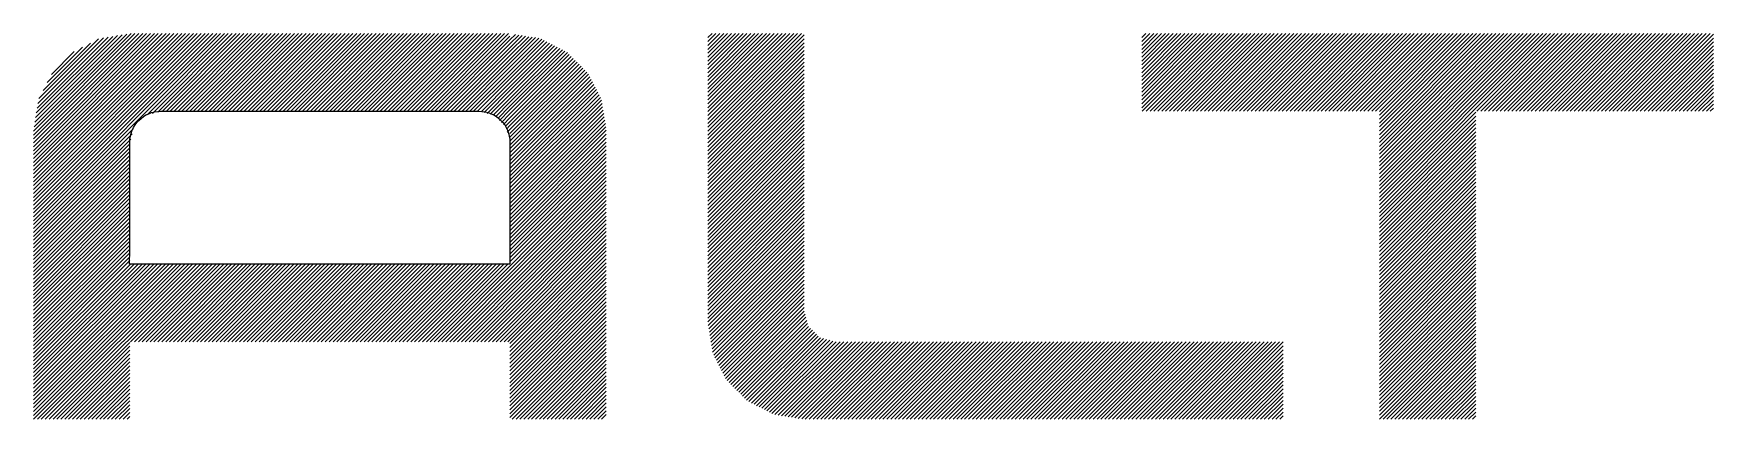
# Model space of a CAD drawing. Header units: millimetres. Extents: x -5 to 836, y -5 to 589.
# Drawn here: x 734.94 to 747.02, y 22.32 to 25.09 of the extents above; entities that cross this region are included whole.
import ezdxf

# ---------------------------------------------------------------- set-up
doc = ezdxf.new("R2010")
doc.units = ezdxf.units.MM
doc.header["$LTSCALE"] = 2
doc.layers.add('FRAME51', color=7, linetype='Continuous')

# ---------------------------------------------------------------- blocks, each defined once
blk = doc.blocks.new('A$C179A4FDD')
at = {"layer": 'FRAME51', "linetype": 'Continuous'}
for p, q in [((8.107, 4.177), (9.48, 5.548)), ((8.107, 4.205), (9.452, 5.548)), ((8.107, 4.233), (9.424, 5.548)), ((8.107, 4.261), (9.396, 5.548)), ((8.107, 4.289), (9.368, 5.548)), ((8.107, 4.317), (9.34, 5.548)), ((8.107, 4.345), (9.312, 5.548)), ((8.107, 4.373), (9.284, 5.548)), ((8.107, 4.401), (9.256, 5.548)), ((8.107, 4.429), (9.228, 5.548)), ((8.107, 4.457), (9.2, 5.548)), ((8.107, 4.485), (9.172, 5.548)), ((8.107, 4.513), (9.144, 5.548)), ((8.107, 4.541), (9.116, 5.548)), ((8.107, 4.569), (9.088, 5.548)), ((8.107, 4.596), (9.06, 5.548)), ((8.107, 4.624), (9.032, 5.548)), ((8.107, 4.652), (9.004, 5.548)), ((8.107, 4.68), (8.976, 5.548)), ((8.107, 4.708), (8.948, 5.548)), ((8.107, 4.736), (8.92, 5.548)), ((8.107, 4.764), (8.892, 5.548)), ((8.107, 4.792), (8.864, 5.548)), ((8.107, 4.82), (8.836, 5.548)), ((8.107, 4.848), (8.808, 5.548)), ((8.111, 4.88), (8.777, 5.544)), ((8.117, 4.913), (8.743, 5.539)), ((8.122, 4.946), (8.71, 5.534)), ((8.127, 4.98), (8.677, 5.528)), ((8.133, 5.013), (8.643, 5.523)), ((8.138, 5.046), (8.61, 5.518)), ((8.146, 5.083), (8.574, 5.51)), ((8.176, 5.14), (8.516, 5.48)), ((8.206, 5.198), (8.458, 5.45)), ((8.923, 4.964), (9.507, 5.548)), ((8.962, 4.975), (9.535, 5.548)), ((9, 4.985), (9.563, 5.548)), ((9.034, 4.991), (9.591, 5.548)), ((9.062, 4.991), (9.619, 5.548)), ((9.09, 4.991), (9.647, 5.548)), ((9.118, 4.991), (9.675, 5.548)), ((9.146, 4.991), (9.703, 5.548)), ((9.174, 4.991), (9.731, 5.548)), ((9.202, 4.991), (9.759, 5.548)), ((9.23, 4.991), (9.787, 5.548)), ((9.257, 4.991), (9.815, 5.548)), ((9.285, 4.991), (9.843, 5.548)), ((9.313, 4.991), (9.871, 5.548)), ((9.341, 4.991), (9.899, 5.548)), ((9.369, 4.991), (9.927, 5.548)), ((9.397, 4.991), (9.955, 5.548)), ((9.425, 4.991), (9.983, 5.548)), ((9.453, 4.991), (10.011, 5.548)), ((9.481, 4.991), (10.039, 5.548)), ((9.509, 4.991), (10.067, 5.548)), ((9.537, 4.991), (10.095, 5.548)), ((9.565, 4.991), (10.123, 5.548)), ((9.593, 4.991), (10.151, 5.548)), ((9.621, 4.991), (10.179, 5.548)), ((9.649, 4.991), (10.207, 5.548)), ((9.677, 4.991), (10.235, 5.548)), ((9.705, 4.991), (10.263, 5.548)), ((9.733, 4.991), (10.291, 5.548)), ((9.761, 4.991), (10.319, 5.548)), ((9.789, 4.991), (10.347, 5.548)), ((9.817, 4.991), (10.375, 5.548)), ((9.845, 4.991), (10.403, 5.548)), ((9.873, 4.991), (10.431, 5.548)), ((9.901, 4.991), (10.459, 5.548)), ((9.929, 4.991), (10.486, 5.548)), ((9.957, 4.991), (10.514, 5.548)), ((9.985, 4.991), (10.542, 5.548)), ((10.013, 4.991), (10.57, 5.548)), ((10.041, 4.991), (10.598, 5.548)), ((10.069, 4.991), (10.626, 5.548)), ((10.097, 4.991), (10.654, 5.548)), ((10.125, 4.991), (10.682, 5.548)), ((10.153, 4.991), (10.71, 5.548)), ((10.181, 4.991), (10.738, 5.548)), ((10.209, 4.991), (10.766, 5.548)), ((10.237, 4.991), (10.794, 5.548)), ((10.264, 4.991), (10.822, 5.548)), ((10.292, 4.991), (10.85, 5.548)), ((10.32, 4.991), (10.878, 5.548)), ((10.348, 4.991), (10.906, 5.548)), ((10.376, 4.991), (10.934, 5.548)), ((10.404, 4.991), (10.962, 5.548)), ((10.432, 4.991), (10.99, 5.548)), ((10.46, 4.991), (11.018, 5.548)), ((10.488, 4.991), (11.046, 5.548)), ((10.516, 4.991), (11.074, 5.548)), ((10.544, 4.991), (11.102, 5.548)), ((10.572, 4.991), (11.13, 5.548)), ((10.6, 4.991), (11.158, 5.548)), ((10.628, 4.991), (11.186, 5.548)), ((10.656, 4.991), (11.214, 5.548)), ((10.684, 4.991), (11.242, 5.548)), ((10.712, 4.991), (11.27, 5.548)), ((10.74, 4.991), (11.298, 5.548)), ((10.768, 4.991), (11.326, 5.548)), ((10.796, 4.991), (11.354, 5.548)), ((10.824, 4.991), (11.382, 5.548)), ((10.852, 4.991), (11.41, 5.548)), ((10.88, 4.991), (11.438, 5.548)), ((10.908, 4.991), (11.466, 5.548)), ((10.936, 4.991), (11.493, 5.548)), ((10.964, 4.991), (11.521, 5.548)), ((10.992, 4.991), (11.532, 5.53)), ((11.02, 4.991), (11.532, 5.503)), ((11.048, 4.991), (11.532, 5.475)), ((11.076, 4.991), (11.532, 5.447)), ((11.532, 5.503), (11.571, 5.542)), ((11.532, 5.475), (11.595, 5.538)), ((11.532, 5.447), (11.619, 5.534)), ((11.532, 5.419), (11.643, 5.53)), ((11.532, 5.391), (11.668, 5.526)), ((11.532, 5.363), (11.692, 5.522)), ((11.532, 5.335), (11.716, 5.519)), ((11.532, 5.307), (11.74, 5.515)), ((11.532, 5.279), (11.761, 5.508)), ((11.532, 5.251), (11.779, 5.498)), ((11.532, 5.223), (11.798, 5.489)), ((11.532, 5.195), (11.816, 5.479)), ((11.532, 5.167), (11.835, 5.47)), ((11.532, 5.139), (11.853, 5.46)), ((11.532, 5.111), (11.872, 5.451)), ((11.532, 5.083), (11.89, 5.441)), ((12.955, 4.876), (13.628, 5.548)), ((12.955, 4.904), (13.6, 5.548)), ((12.955, 4.932), (13.572, 5.548)), ((12.955, 4.96), (13.544, 5.548)), ((12.955, 4.988), (13.516, 5.548)), ((12.955, 5.016), (13.488, 5.548)), ((12.955, 5.044), (13.46, 5.548)), ((12.955, 5.072), (13.432, 5.548)), ((12.955, 5.099), (13.404, 5.548)), ((12.955, 5.127), (13.376, 5.548)), ((12.955, 5.155), (13.348, 5.548)), ((12.955, 5.183), (13.32, 5.548)), ((12.955, 5.211), (13.292, 5.548)), ((12.955, 5.239), (13.264, 5.548)), ((12.955, 5.267), (13.236, 5.548)), ((12.955, 5.295), (13.208, 5.548)), ((12.955, 5.323), (13.181, 5.548)), ((12.955, 5.351), (13.153, 5.548)), ((12.955, 5.379), (13.125, 5.548)), ((12.955, 5.407), (13.097, 5.548)), ((12.955, 5.435), (13.069, 5.548)), ((12.955, 5.463), (13.041, 5.548)), ((12.955, 5.491), (13.013, 5.548)), ((12.955, 5.519), (12.985, 5.548)), ((12.955, 4.848), (13.647, 5.539)), ((12.955, 4.82), (13.647, 5.511)), ((12.955, 4.792), (13.647, 5.483)), ((12.955, 4.764), (13.647, 5.455)), ((16.075, 5.016), (16.608, 5.548)), ((16.075, 5.044), (16.58, 5.548)), ((16.075, 5.072), (16.552, 5.548)), ((16.075, 5.099), (16.524, 5.548)), ((16.075, 5.127), (16.496, 5.548)), ((16.075, 5.155), (16.468, 5.548)), ((16.075, 5.183), (16.44, 5.548)), ((16.075, 5.211), (16.412, 5.548)), ((16.075, 5.239), (16.384, 5.548)), ((16.075, 5.267), (16.356, 5.548)), ((16.075, 5.295), (16.328, 5.548)), ((16.075, 5.323), (16.3, 5.548)), ((16.075, 5.351), (16.272, 5.548)), ((16.075, 5.379), (16.244, 5.548)), ((16.075, 5.407), (16.216, 5.548)), ((16.075, 5.435), (16.188, 5.548)), ((16.075, 5.463), (16.16, 5.548)), ((16.075, 5.491), (16.132, 5.548)), ((16.075, 5.519), (16.104, 5.548)), ((16.078, 4.991), (16.635, 5.548)), ((16.106, 4.991), (16.663, 5.548)), ((16.134, 4.991), (16.691, 5.548)), ((16.162, 4.991), (16.719, 5.548)), ((16.19, 4.991), (16.747, 5.548)), ((16.218, 4.991), (16.775, 5.548)), ((16.246, 4.991), (16.803, 5.548)), ((16.274, 4.991), (16.831, 5.548)), ((16.302, 4.991), (16.859, 5.548)), ((16.33, 4.991), (16.887, 5.548)), ((16.358, 4.991), (16.915, 5.548)), ((16.386, 4.991), (16.943, 5.548)), ((16.413, 4.991), (16.971, 5.548)), ((16.441, 4.991), (16.999, 5.548)), ((16.469, 4.991), (17.027, 5.548)), ((16.497, 4.991), (17.055, 5.548)), ((16.525, 4.991), (17.083, 5.548)), ((16.553, 4.991), (17.111, 5.548)), ((16.581, 4.991), (17.139, 5.548)), ((16.609, 4.991), (17.167, 5.548)), ((16.637, 4.991), (17.195, 5.548)), ((16.665, 4.991), (17.223, 5.548)), ((16.693, 4.991), (17.251, 5.548)), ((16.721, 4.991), (17.279, 5.548)), ((16.749, 4.991), (17.307, 5.548)), ((16.777, 4.991), (17.335, 5.548)), ((16.805, 4.991), (17.363, 5.548)), ((16.833, 4.991), (17.391, 5.548)), ((16.861, 4.991), (17.419, 5.548)), ((16.889, 4.991), (17.447, 5.548)), ((16.917, 4.991), (17.475, 5.548)), ((16.945, 4.991), (17.503, 5.548)), ((16.973, 4.991), (17.531, 5.548)), ((17.001, 4.991), (17.559, 5.548)), ((17.029, 4.991), (17.587, 5.548)), ((17.057, 4.991), (17.615, 5.548)), ((17.085, 4.991), (17.642, 5.548)), ((17.113, 4.991), (17.67, 5.548)), ((17.141, 4.991), (17.698, 5.548)), ((17.169, 4.991), (17.726, 5.548)), ((17.197, 4.991), (17.754, 5.548)), ((17.225, 4.991), (17.782, 5.548)), ((17.253, 4.991), (17.81, 5.548)), ((17.281, 4.991), (17.838, 5.548)), ((17.309, 4.991), (17.866, 5.548)), ((17.337, 4.991), (17.894, 5.548)), ((17.365, 4.991), (17.922, 5.548)), ((17.392, 4.991), (17.95, 5.548)), ((17.42, 4.991), (17.978, 5.548)), ((17.448, 4.991), (18.006, 5.548)), ((17.476, 4.991), (18.034, 5.548)), ((17.504, 4.991), (18.062, 5.548)), ((17.532, 4.991), (18.09, 5.548)), ((17.56, 4.991), (18.118, 5.548)), ((17.588, 4.991), (18.146, 5.548)), ((17.616, 4.991), (18.174, 5.548)), ((17.644, 4.991), (18.202, 5.548)), ((17.672, 4.991), (18.23, 5.548)), ((17.7, 4.991), (18.258, 5.548)), ((17.728, 4.991), (18.286, 5.548)), ((17.756, 4.991), (18.314, 5.548)), ((17.783, 4.319), (19.013, 5.548)), ((17.783, 4.347), (18.985, 5.548)), ((17.783, 4.375), (18.957, 5.548)), ((17.783, 4.403), (18.929, 5.548)), ((17.783, 4.431), (18.901, 5.548)), ((17.783, 4.459), (18.873, 5.548)), ((17.783, 4.487), (18.845, 5.548)), ((17.783, 4.514), (18.817, 5.548)), ((17.783, 4.542), (18.789, 5.548)), ((17.783, 4.57), (18.761, 5.548)), ((17.783, 4.598), (18.733, 5.548)), ((17.783, 4.626), (18.705, 5.548)), ((17.783, 4.654), (18.677, 5.548)), ((17.783, 4.682), (18.649, 5.548)), ((17.783, 4.71), (18.621, 5.548)), ((17.783, 4.738), (18.594, 5.548)), ((17.783, 4.766), (18.566, 5.548)), ((17.783, 4.794), (18.538, 5.548)), ((17.783, 4.822), (18.51, 5.548)), ((17.783, 4.85), (18.482, 5.548)), ((17.783, 4.878), (18.454, 5.548)), ((17.783, 4.906), (18.426, 5.548)), ((17.783, 4.934), (18.398, 5.548)), ((17.783, 4.962), (18.37, 5.548)), ((17.783, 4.99), (18.342, 5.548)), ((18.483, 4.991), (19.041, 5.548)), ((18.511, 4.991), (19.069, 5.548)), ((18.539, 4.991), (19.097, 5.548)), ((18.567, 4.991), (19.125, 5.548)), ((18.595, 4.991), (19.153, 5.548)), ((18.623, 4.991), (19.181, 5.548)), ((18.651, 4.991), (19.209, 5.548)), ((18.679, 4.991), (19.237, 5.548)), ((18.707, 4.991), (19.265, 5.548)), ((18.735, 4.991), (19.293, 5.548)), ((18.763, 4.991), (19.321, 5.548)), ((18.791, 4.991), (19.349, 5.548)), ((18.819, 4.991), (19.377, 5.548)), ((18.847, 4.991), (19.405, 5.548)), ((18.875, 4.991), (19.433, 5.548)), ((18.903, 4.991), (19.461, 5.548)), ((18.931, 4.991), (19.489, 5.548)), ((18.959, 4.991), (19.517, 5.548)), ((18.987, 4.991), (19.545, 5.548)), ((19.015, 4.991), (19.573, 5.548)), ((19.043, 4.991), (19.601, 5.548)), ((19.071, 4.991), (19.628, 5.548)), ((19.099, 4.991), (19.656, 5.548)), ((19.127, 4.991), (19.684, 5.548)), ((19.155, 4.991), (19.712, 5.548)), ((19.183, 4.991), (19.74, 5.548)), ((19.211, 4.991), (19.768, 5.548)), ((19.239, 4.991), (19.796, 5.548)), ((19.267, 4.991), (19.824, 5.548)), ((19.295, 4.991), (19.852, 5.548)), ((19.323, 4.991), (19.88, 5.548)), ((19.351, 4.991), (19.908, 5.548)), ((19.379, 4.991), (19.936, 5.548)), ((19.406, 4.991), (19.964, 5.548)), ((19.434, 4.991), (19.992, 5.548)), ((19.462, 4.991), (20.02, 5.548)), ((19.49, 4.991), (20.048, 5.548)), ((19.518, 4.991), (20.076, 5.548)), ((19.546, 4.991), (20.104, 5.548)), ((19.574, 4.991), (20.132, 5.548)), ((19.602, 4.991), (20.16, 5.548)), ((19.63, 4.991), (20.184, 5.544)), ((19.658, 4.991), (20.184, 5.516)), ((19.686, 4.991), (20.184, 5.488)), ((19.714, 4.991), (20.184, 5.46)), ((8.235, 5.255), (8.4, 5.42)), ((11.104, 4.991), (11.532, 5.419)), ((11.132, 4.991), (11.532, 5.391)), ((11.16, 4.991), (11.532, 5.363)), ((11.188, 4.991), (11.532, 5.335)), ((11.532, 5.055), (11.909, 5.432)), ((11.532, 5.027), (11.927, 5.422)), ((11.532, 5), (11.945, 5.412)), ((11.532, 4.972), (11.959, 5.398)), ((11.532, 4.944), (11.973, 5.384)), ((11.532, 4.916), (11.987, 5.37)), ((11.532, 4.888), (12.001, 5.356)), ((11.532, 4.86), (12.015, 5.342)), ((11.532, 4.832), (12.029, 5.328)), ((11.532, 4.804), (12.043, 5.314)), ((12.955, 4.736), (13.647, 5.427)), ((12.955, 4.708), (13.647, 5.4)), ((12.955, 4.68), (13.647, 5.372)), ((12.955, 4.652), (13.647, 5.344)), ((12.955, 4.624), (13.647, 5.316)), ((19.742, 4.991), (20.184, 5.433)), ((19.77, 4.991), (20.184, 5.405)), ((19.798, 4.991), (20.184, 5.377)), ((19.826, 4.991), (20.184, 5.349)), ((19.854, 4.991), (20.184, 5.321)), ((11.216, 4.991), (11.532, 5.307)), ((11.244, 4.991), (11.532, 5.279)), ((11.271, 4.991), (11.532, 5.251)), ((11.299, 4.991), (11.532, 5.223)), ((11.324, 4.987), (11.532, 5.195)), ((11.532, 4.776), (12.057, 5.3)), ((11.532, 4.748), (12.071, 5.286)), ((11.532, 4.72), (12.085, 5.272)), ((11.532, 4.692), (12.096, 5.256)), ((11.532, 4.664), (12.106, 5.238)), ((11.532, 4.636), (12.115, 5.219)), ((11.532, 4.608), (12.125, 5.201)), ((12.955, 4.596), (13.647, 5.288)), ((12.955, 4.569), (13.647, 5.26)), ((12.955, 4.541), (13.647, 5.232)), ((12.955, 4.513), (13.647, 5.204)), ((19.882, 4.991), (20.184, 5.293)), ((19.91, 4.991), (20.184, 5.265)), ((19.938, 4.991), (20.184, 5.237)), ((19.966, 4.991), (20.184, 5.209)), ((11.346, 4.981), (11.532, 5.167)), ((11.368, 4.975), (11.532, 5.139)), ((11.39, 4.969), (11.532, 5.111)), ((11.412, 4.963), (11.532, 5.083)), ((11.532, 4.58), (12.134, 5.182)), ((11.532, 4.552), (12.144, 5.164)), ((11.532, 4.524), (12.154, 5.146)), ((11.532, 4.497), (12.163, 5.127)), ((11.532, 4.469), (12.173, 5.109)), ((11.532, 4.441), (12.182, 5.09)), ((12.955, 4.485), (13.647, 5.176)), ((12.955, 4.457), (13.647, 5.148)), ((12.955, 4.429), (13.647, 5.12)), ((12.955, 4.401), (13.647, 5.092)), ((19.994, 4.991), (20.184, 5.181)), ((20.022, 4.991), (20.184, 5.153)), ((20.05, 4.991), (20.184, 5.125)), ((20.078, 4.991), (20.184, 5.097)), ((11.43, 4.953), (11.532, 5.055)), ((11.444, 4.939), (11.532, 5.027)), ((11.458, 4.925), (11.532, 5)), ((11.471, 4.911), (11.532, 4.972)), ((11.532, 4.413), (12.191, 5.071)), ((11.532, 4.385), (12.195, 5.047)), ((11.532, 4.357), (12.198, 5.023)), ((11.532, 4.329), (12.202, 4.999)), ((11.532, 4.301), (12.206, 4.975)), ((12.955, 4.373), (13.647, 5.064)), ((12.955, 4.345), (13.647, 5.036)), ((12.955, 4.317), (13.647, 5.008)), ((12.955, 4.289), (13.647, 4.98)), ((12.955, 4.261), (13.647, 4.952)), ((17.783, 4.291), (18.476, 4.984)), ((17.783, 4.263), (18.476, 4.956)), ((20.106, 4.991), (20.184, 5.069)), ((20.134, 4.991), (20.184, 5.041)), ((20.162, 4.991), (20.184, 5.013)), ((8.107, 4.149), (8.826, 4.867)), ((11.485, 4.897), (11.532, 4.944)), ((11.499, 4.883), (11.532, 4.916)), ((11.507, 4.863), (11.532, 4.888)), ((11.513, 4.84), (11.532, 4.86)), ((11.532, 4.273), (12.21, 4.95)), ((11.532, 4.245), (12.214, 4.926)), ((11.532, 4.217), (12.218, 4.902)), ((11.532, 4.189), (12.222, 4.878)), ((11.532, 4.161), (12.225, 4.854)), ((12.955, 4.233), (13.647, 4.924)), ((12.955, 4.205), (13.647, 4.897)), ((12.955, 4.177), (13.647, 4.869)), ((12.955, 4.149), (13.647, 4.841)), ((17.783, 4.235), (18.476, 4.928)), ((17.783, 4.207), (18.476, 4.9)), ((17.783, 4.179), (18.476, 4.872)), ((17.783, 4.151), (18.476, 4.844)), ((8.107, 4.121), (8.816, 4.829)), ((8.107, 4.093), (8.806, 4.791)), ((8.107, 4.066), (8.799, 4.757)), ((8.107, 4.038), (8.799, 4.729)), ((11.532, 4.133), (12.225, 4.826)), ((11.532, 4.105), (12.225, 4.798)), ((11.532, 4.077), (12.225, 4.77)), ((11.532, 4.049), (12.225, 4.742)), ((11.532, 4.022), (12.225, 4.714)), ((12.955, 4.121), (13.647, 4.813)), ((12.955, 4.093), (13.647, 4.785)), ((12.955, 4.066), (13.647, 4.757)), ((12.955, 4.038), (13.647, 4.729)), ((17.783, 4.123), (18.476, 4.816)), ((17.783, 4.095), (18.476, 4.788)), ((17.783, 4.067), (18.476, 4.76)), ((17.783, 4.039), (18.476, 4.732)), ((8.107, 4.01), (8.799, 4.701)), ((8.107, 3.982), (8.799, 4.673)), ((8.107, 3.954), (8.799, 4.645)), ((8.107, 3.926), (8.799, 4.617)), ((8.107, 3.898), (8.799, 4.589)), ((11.532, 3.994), (12.225, 4.686)), ((11.532, 3.966), (12.225, 4.658)), ((11.532, 3.938), (12.225, 4.63)), ((11.532, 3.91), (12.225, 4.602)), ((12.955, 4.01), (13.647, 4.701)), ((12.955, 3.982), (13.647, 4.673)), ((12.955, 3.954), (13.647, 4.645)), ((12.955, 3.926), (13.647, 4.617)), ((12.955, 3.898), (13.647, 4.589)), ((17.783, 4.012), (18.476, 4.704)), ((17.783, 3.984), (18.476, 4.676)), ((17.783, 3.956), (18.476, 4.648)), ((17.783, 3.928), (18.476, 4.62)), ((17.783, 3.9), (18.476, 4.592)), ((8.107, 3.87), (8.799, 4.561)), ((8.107, 3.842), (8.799, 4.533)), ((8.107, 3.814), (8.799, 4.505)), ((8.107, 3.786), (8.799, 4.477)), ((10.987, 3.337), (12.225, 4.574)), ((11.015, 3.337), (12.225, 4.546)), ((11.043, 3.337), (12.225, 4.519)), ((11.071, 3.337), (12.225, 4.491)), ((12.955, 3.87), (13.647, 4.561)), ((12.955, 3.842), (13.647, 4.533)), ((12.955, 3.814), (13.647, 4.505)), ((12.955, 3.786), (13.647, 4.477)), ((17.783, 3.872), (18.476, 4.564)), ((17.783, 3.844), (18.476, 4.536)), ((17.783, 3.816), (18.476, 4.509)), ((17.783, 3.788), (18.476, 4.481)), ((8.107, 3.758), (8.799, 4.449)), ((8.107, 3.73), (8.799, 4.422)), ((8.107, 3.702), (8.799, 4.394)), ((8.107, 3.674), (8.799, 4.366)), ((11.099, 3.337), (12.225, 4.463)), ((11.127, 3.337), (12.225, 4.435)), ((11.155, 3.337), (12.225, 4.407)), ((11.183, 3.337), (12.225, 4.379)), ((11.211, 3.337), (12.225, 4.351)), ((12.955, 3.758), (13.647, 4.449)), ((12.955, 3.73), (13.647, 4.422)), ((12.955, 3.702), (13.647, 4.394)), ((12.955, 3.674), (13.647, 4.366)), ((17.783, 3.76), (18.476, 4.453)), ((17.783, 3.732), (18.476, 4.425)), ((17.783, 3.704), (18.476, 4.397)), ((17.783, 3.676), (18.476, 4.369)), ((8.107, 3.646), (8.799, 4.338)), ((8.107, 3.618), (8.799, 4.31)), ((8.107, 3.591), (8.799, 4.282)), ((8.107, 3.563), (8.799, 4.254)), ((11.239, 3.337), (12.225, 4.323)), ((11.267, 3.337), (12.225, 4.295)), ((11.295, 3.337), (12.225, 4.267)), ((11.322, 3.337), (12.225, 4.239)), ((12.955, 3.646), (13.647, 4.338)), ((12.955, 3.618), (13.647, 4.31)), ((12.955, 3.591), (13.647, 4.282)), ((12.955, 3.563), (13.647, 4.254)), ((17.783, 3.648), (18.476, 4.341)), ((17.783, 3.62), (18.476, 4.313)), ((17.783, 3.592), (18.476, 4.285)), ((17.783, 3.564), (18.476, 4.257)), ((17.783, 3.536), (18.476, 4.229)), ((8.107, 3.535), (8.799, 4.226)), ((8.107, 3.507), (8.799, 4.198)), ((8.107, 3.479), (8.799, 4.17)), ((8.107, 3.451), (8.799, 4.142)), ((8.107, 3.423), (8.799, 4.114)), ((11.35, 3.337), (12.225, 4.211)), ((11.378, 3.337), (12.225, 4.183)), ((11.406, 3.337), (12.225, 4.155)), ((11.434, 3.337), (12.225, 4.127)), ((12.955, 3.535), (13.647, 4.226)), ((12.955, 3.507), (13.647, 4.198)), ((12.955, 3.479), (13.647, 4.17)), ((12.958, 3.454), (13.647, 4.142)), ((12.962, 3.43), (13.647, 4.114)), ((17.783, 3.509), (18.476, 4.201)), ((17.783, 3.481), (18.476, 4.173)), ((17.783, 3.453), (18.476, 4.145)), ((17.783, 3.425), (18.476, 4.117)), ((8.107, 3.395), (8.799, 4.086)), ((8.107, 3.367), (8.799, 4.058)), ((8.107, 3.339), (8.799, 4.03)), ((8.107, 3.311), (8.799, 4.002)), ((11.462, 3.337), (12.225, 4.099)), ((11.49, 3.337), (12.225, 4.071)), ((11.518, 3.337), (12.225, 4.043)), ((11.532, 3.323), (12.225, 4.016)), ((11.532, 3.295), (12.225, 3.988)), ((12.966, 3.406), (13.647, 4.086)), ((12.97, 3.381), (13.647, 4.058)), ((12.974, 3.357), (13.647, 4.03)), ((12.977, 3.333), (13.647, 4.002)), ((17.783, 3.397), (18.476, 4.089)), ((17.783, 3.369), (18.476, 4.061)), ((17.783, 3.341), (18.476, 4.033)), ((17.783, 3.313), (18.476, 4.006)), ((8.107, 3.283), (8.799, 3.974)), ((8.107, 3.255), (8.799, 3.946)), ((8.107, 3.227), (8.799, 3.919)), ((8.107, 2.78), (9.223, 3.894)), ((8.107, 2.808), (9.195, 3.894)), ((8.107, 2.836), (9.167, 3.894)), ((8.107, 2.864), (9.139, 3.894)), ((8.107, 2.892), (9.111, 3.894)), ((8.107, 2.92), (9.083, 3.894)), ((8.107, 2.948), (9.055, 3.894)), ((8.107, 2.976), (9.027, 3.894)), ((8.107, 3.004), (8.999, 3.894)), ((8.107, 3.032), (8.971, 3.894)), ((8.107, 3.06), (8.943, 3.894)), ((8.107, 3.088), (8.915, 3.894)), ((8.107, 3.115), (8.887, 3.894)), ((8.107, 3.143), (8.859, 3.894)), ((8.107, 3.171), (8.831, 3.894)), ((8.107, 3.199), (8.803, 3.894)), ((8.135, 2.78), (9.251, 3.894)), ((8.163, 2.78), (9.279, 3.894)), ((8.191, 2.78), (9.307, 3.894)), ((8.219, 2.78), (9.335, 3.894)), ((8.805, 3.337), (9.363, 3.894)), ((8.833, 3.337), (9.391, 3.894)), ((8.861, 3.337), (9.419, 3.894)), ((8.889, 3.337), (9.447, 3.894)), ((8.917, 3.337), (9.475, 3.894)), ((8.945, 3.337), (9.503, 3.894)), ((8.973, 3.337), (9.53, 3.894)), ((9.001, 3.337), (9.558, 3.894)), ((9.029, 3.337), (9.586, 3.894)), ((9.057, 3.337), (9.614, 3.894)), ((9.085, 3.337), (9.642, 3.894)), ((9.113, 3.337), (9.67, 3.894)), ((9.141, 3.337), (9.698, 3.894)), ((9.169, 3.337), (9.726, 3.894)), ((9.197, 3.337), (9.754, 3.894)), ((9.225, 3.337), (9.782, 3.894)), ((9.253, 3.337), (9.81, 3.894)), ((9.281, 3.337), (9.838, 3.894)), ((9.308, 3.337), (9.866, 3.894)), ((9.336, 3.337), (9.894, 3.894)), ((9.364, 3.337), (9.922, 3.894)), ((9.392, 3.337), (9.95, 3.894)), ((9.42, 3.337), (9.978, 3.894)), ((9.448, 3.337), (10.006, 3.894)), ((9.476, 3.337), (10.034, 3.894)), ((9.504, 3.337), (10.062, 3.894)), ((9.532, 3.337), (10.09, 3.894)), ((9.56, 3.337), (10.118, 3.894)), ((9.588, 3.337), (10.146, 3.894)), ((9.616, 3.337), (10.174, 3.894)), ((9.644, 3.337), (10.202, 3.894)), ((9.672, 3.337), (10.23, 3.894)), ((9.7, 3.337), (10.258, 3.894)), ((9.728, 3.337), (10.286, 3.894)), ((9.756, 3.337), (10.314, 3.894)), ((9.784, 3.337), (10.342, 3.894)), ((9.812, 3.337), (10.37, 3.894)), ((9.84, 3.337), (10.398, 3.894)), ((9.868, 3.337), (10.426, 3.894)), ((9.896, 3.337), (10.454, 3.894)), ((9.924, 3.337), (10.482, 3.894)), ((9.952, 3.337), (10.51, 3.894)), ((9.98, 3.337), (10.537, 3.894)), ((10.008, 3.337), (10.565, 3.894)), ((10.036, 3.337), (10.593, 3.894)), ((10.064, 3.337), (10.621, 3.894)), ((10.092, 3.337), (10.649, 3.894)), ((10.12, 3.337), (10.677, 3.894)), ((10.148, 3.337), (10.705, 3.894)), ((10.176, 3.337), (10.733, 3.894)), ((10.204, 3.337), (10.761, 3.894)), ((10.232, 3.337), (10.789, 3.894)), ((10.26, 3.337), (10.817, 3.894)), ((10.288, 3.337), (10.845, 3.894)), ((10.315, 3.337), (10.873, 3.894)), ((10.343, 3.337), (10.901, 3.894)), ((10.371, 3.337), (10.929, 3.894)), ((10.399, 3.337), (10.957, 3.894)), ((10.427, 3.337), (10.985, 3.894)), ((10.455, 3.337), (11.013, 3.894)), ((10.483, 3.337), (11.041, 3.894)), ((10.511, 3.337), (11.069, 3.894)), ((10.539, 3.337), (11.097, 3.894)), ((10.567, 3.337), (11.125, 3.894)), ((10.595, 3.337), (11.153, 3.894)), ((10.623, 3.337), (11.181, 3.894)), ((10.651, 3.337), (11.209, 3.894)), ((10.679, 3.337), (11.237, 3.894)), ((10.707, 3.337), (11.265, 3.894)), ((10.735, 3.337), (11.293, 3.894)), ((10.763, 3.337), (11.321, 3.894)), ((10.791, 3.337), (11.349, 3.894)), ((10.819, 3.337), (11.377, 3.894)), ((10.847, 3.337), (11.405, 3.894)), ((10.875, 3.337), (11.433, 3.894)), ((10.903, 3.337), (11.461, 3.894)), ((10.931, 3.337), (11.489, 3.894)), ((10.959, 3.337), (11.517, 3.894)), ((11.532, 3.267), (12.225, 3.96)), ((11.532, 3.239), (12.225, 3.932)), ((11.532, 3.211), (12.225, 3.904)), ((11.532, 3.183), (12.225, 3.876)), ((12.981, 3.309), (13.647, 3.974)), ((12.985, 3.285), (13.647, 3.946)), ((12.989, 3.261), (13.647, 3.919)), ((12.997, 3.241), (13.647, 3.891)), ((17.783, 3.285), (18.476, 3.978)), ((17.783, 3.257), (18.476, 3.95)), ((17.783, 3.229), (18.476, 3.922)), ((17.783, 3.201), (18.476, 3.894)), ((17.783, 3.173), (18.476, 3.866)), ((11.532, 3.155), (12.225, 3.848)), ((11.532, 3.127), (12.225, 3.82)), ((11.532, 3.099), (12.225, 3.792)), ((11.532, 3.071), (12.225, 3.764)), ((13.006, 3.222), (13.647, 3.863)), ((13.016, 3.204), (13.647, 3.835)), ((13.025, 3.185), (13.647, 3.807)), ((13.035, 3.167), (13.647, 3.779)), ((13.044, 3.148), (13.647, 3.751)), ((17.783, 3.145), (18.476, 3.838)), ((17.783, 3.117), (18.476, 3.81)), ((17.783, 3.089), (18.476, 3.782)), ((17.783, 3.061), (18.476, 3.754)), ((11.532, 3.043), (12.225, 3.736)), ((11.532, 3.016), (12.225, 3.708)), ((11.532, 2.988), (12.225, 3.68)), ((11.532, 2.96), (12.225, 3.652)), ((11.532, 2.932), (12.225, 3.624)), ((13.054, 3.13), (13.647, 3.723)), ((13.063, 3.111), (13.647, 3.695)), ((13.073, 3.093), (13.647, 3.667)), ((13.082, 3.074), (13.647, 3.639)), ((17.783, 3.033), (18.476, 3.726)), ((17.783, 3.006), (18.476, 3.698)), ((17.783, 2.978), (18.476, 3.67)), ((17.783, 2.95), (18.476, 3.642)), ((11.532, 2.904), (12.225, 3.596)), ((11.532, 2.876), (12.225, 3.568)), ((11.532, 2.848), (12.225, 3.54)), ((11.532, 2.82), (12.225, 3.513)), ((13.093, 3.058), (13.647, 3.611)), ((13.107, 3.044), (13.647, 3.583)), ((13.121, 3.03), (13.648, 3.556)), ((13.135, 3.016), (13.654, 3.534)), ((13.149, 3.002), (13.66, 3.512)), ((17.783, 2.922), (18.476, 3.614)), ((17.783, 2.894), (18.476, 3.586)), ((17.783, 2.866), (18.476, 3.558)), ((17.783, 2.838), (18.476, 3.53)), ((17.783, 2.81), (18.476, 3.503)), ((11.532, 2.792), (12.225, 3.485)), ((11.548, 2.78), (12.225, 3.457)), ((11.576, 2.78), (12.225, 3.429)), ((11.604, 2.78), (12.225, 3.401)), ((13.163, 2.988), (13.666, 3.49)), ((13.177, 2.974), (13.672, 3.468)), ((13.191, 2.96), (13.679, 3.447)), ((13.205, 2.946), (13.693, 3.433)), ((13.219, 2.932), (13.707, 3.419)), ((13.233, 2.918), (13.721, 3.405)), ((13.25, 2.907), (13.735, 3.391)), ((17.783, 2.782), (18.476, 3.475)), ((17.809, 2.78), (18.476, 3.447)), ((17.837, 2.78), (18.476, 3.419)), ((17.865, 2.78), (18.476, 3.391)), ((8.247, 2.78), (8.799, 3.332)), ((8.275, 2.78), (8.799, 3.304)), ((8.303, 2.78), (8.799, 3.276)), ((11.632, 2.78), (12.225, 3.373)), ((11.66, 2.78), (12.225, 3.345)), ((11.688, 2.78), (12.225, 3.317)), ((11.716, 2.78), (12.225, 3.289)), ((11.744, 2.78), (12.225, 3.261)), ((13.268, 2.897), (13.749, 3.377)), ((13.287, 2.888), (13.765, 3.366)), ((13.305, 2.878), (13.787, 3.36)), ((13.324, 2.869), (13.809, 3.354)), ((13.342, 2.859), (13.831, 3.348)), ((13.361, 2.85), (13.853, 3.342)), ((13.379, 2.84), (13.877, 3.337)), ((13.398, 2.831), (13.905, 3.337)), ((13.416, 2.821), (13.933, 3.337)), ((13.437, 2.814), (13.961, 3.337)), ((13.461, 2.81), (13.989, 3.337)), ((13.485, 2.806), (14.016, 3.337)), ((13.509, 2.802), (14.044, 3.337)), ((13.533, 2.798), (14.072, 3.337)), ((13.557, 2.795), (14.1, 3.337)), ((13.581, 2.791), (14.128, 3.337)), ((13.605, 2.787), (14.156, 3.337)), ((13.63, 2.783), (14.184, 3.337)), ((13.655, 2.78), (14.212, 3.337)), ((13.683, 2.78), (14.24, 3.337)), ((13.711, 2.78), (14.268, 3.337)), ((13.739, 2.78), (14.296, 3.337)), ((13.767, 2.78), (14.324, 3.337)), ((13.794, 2.78), (14.352, 3.337)), ((13.822, 2.78), (14.38, 3.337)), ((13.85, 2.78), (14.408, 3.337)), ((13.878, 2.78), (14.436, 3.337)), ((13.906, 2.78), (14.464, 3.337)), ((13.934, 2.78), (14.492, 3.337)), ((13.962, 2.78), (14.52, 3.337)), ((13.99, 2.78), (14.548, 3.337)), ((14.018, 2.78), (14.576, 3.337)), ((14.046, 2.78), (14.604, 3.337)), ((14.074, 2.78), (14.632, 3.337)), ((14.102, 2.78), (14.66, 3.337)), ((14.13, 2.78), (14.688, 3.337)), ((14.158, 2.78), (14.716, 3.337)), ((14.186, 2.78), (14.744, 3.337)), ((14.214, 2.78), (14.772, 3.337)), ((14.242, 2.78), (14.8, 3.337)), ((14.27, 2.78), (14.828, 3.337)), ((14.298, 2.78), (14.856, 3.337)), ((14.326, 2.78), (14.884, 3.337)), ((14.354, 2.78), (14.912, 3.337)), ((14.382, 2.78), (14.94, 3.337)), ((14.41, 2.78), (14.968, 3.337)), ((14.438, 2.78), (14.996, 3.337)), ((14.466, 2.78), (15.023, 3.337)), ((14.494, 2.78), (15.051, 3.337)), ((14.522, 2.78), (15.079, 3.337)), ((14.55, 2.78), (15.107, 3.337)), ((14.578, 2.78), (15.135, 3.337)), ((14.606, 2.78), (15.163, 3.337)), ((14.634, 2.78), (15.191, 3.337)), ((14.662, 2.78), (15.219, 3.337)), ((14.69, 2.78), (15.247, 3.337)), ((14.718, 2.78), (15.275, 3.337)), ((14.746, 2.78), (15.303, 3.337)), ((14.773, 2.78), (15.331, 3.337)), ((14.801, 2.78), (15.359, 3.337)), ((14.829, 2.78), (15.387, 3.337)), ((14.857, 2.78), (15.415, 3.337)), ((14.885, 2.78), (15.443, 3.337)), ((14.913, 2.78), (15.471, 3.337)), ((14.941, 2.78), (15.499, 3.337)), ((14.969, 2.78), (15.527, 3.337)), ((14.997, 2.78), (15.555, 3.337)), ((15.025, 2.78), (15.583, 3.337)), ((15.053, 2.78), (15.611, 3.337)), ((15.081, 2.78), (15.639, 3.337)), ((15.109, 2.78), (15.667, 3.337)), ((15.137, 2.78), (15.695, 3.337)), ((15.165, 2.78), (15.723, 3.337)), ((15.193, 2.78), (15.751, 3.337)), ((15.221, 2.78), (15.779, 3.337)), ((15.249, 2.78), (15.807, 3.337)), ((15.277, 2.78), (15.835, 3.337)), ((15.305, 2.78), (15.863, 3.337)), ((15.333, 2.78), (15.891, 3.337)), ((15.361, 2.78), (15.919, 3.337)), ((15.389, 2.78), (15.947, 3.337)), ((15.417, 2.78), (15.975, 3.337)), ((15.445, 2.78), (16.003, 3.337)), ((15.473, 2.78), (16.03, 3.337)), ((15.501, 2.78), (16.058, 3.337)), ((15.529, 2.78), (16.086, 3.337)), ((15.557, 2.78), (16.114, 3.337)), ((15.585, 2.78), (16.142, 3.337)), ((15.613, 2.78), (16.17, 3.337)), ((15.641, 2.78), (16.198, 3.337)), ((15.669, 2.78), (16.226, 3.337)), ((15.697, 2.78), (16.254, 3.337)), ((15.725, 2.78), (16.282, 3.337)), ((15.753, 2.78), (16.31, 3.337)), ((15.78, 2.78), (16.338, 3.337)), ((15.808, 2.78), (16.366, 3.337)), ((15.836, 2.78), (16.394, 3.337)), ((15.864, 2.78), (16.422, 3.337)), ((15.892, 2.78), (16.45, 3.337)), ((15.92, 2.78), (16.478, 3.337)), ((15.948, 2.78), (16.506, 3.337)), ((15.976, 2.78), (16.534, 3.337)), ((16.004, 2.78), (16.562, 3.337)), ((16.032, 2.78), (16.59, 3.337)), ((16.06, 2.78), (16.618, 3.337)), ((16.088, 2.78), (16.646, 3.337)), ((16.116, 2.78), (16.674, 3.337)), ((16.144, 2.78), (16.702, 3.337)), ((16.172, 2.78), (16.73, 3.337)), ((16.2, 2.78), (16.758, 3.337)), ((16.228, 2.78), (16.786, 3.337)), ((16.256, 2.78), (16.814, 3.337)), ((16.284, 2.78), (16.842, 3.337)), ((16.312, 2.78), (16.87, 3.337)), ((16.34, 2.78), (16.898, 3.337)), ((16.368, 2.78), (16.926, 3.337)), ((16.396, 2.78), (16.954, 3.337)), ((16.424, 2.78), (16.982, 3.337)), ((16.452, 2.78), (17.009, 3.337)), ((16.48, 2.78), (17.037, 3.337)), ((16.508, 2.78), (17.065, 3.337)), ((16.536, 2.78), (17.091, 3.335)), ((16.564, 2.78), (17.091, 3.307)), ((16.592, 2.78), (17.091, 3.279)), ((17.893, 2.78), (18.476, 3.363)), ((17.921, 2.78), (18.476, 3.335)), ((17.949, 2.78), (18.476, 3.307)), ((17.977, 2.78), (18.476, 3.279)), ((8.331, 2.78), (8.799, 3.248)), ((8.359, 2.78), (8.799, 3.22)), ((8.387, 2.78), (8.799, 3.192)), ((8.415, 2.78), (8.799, 3.164)), ((11.772, 2.78), (12.225, 3.233)), ((11.8, 2.78), (12.225, 3.205)), ((11.828, 2.78), (12.225, 3.177)), ((11.856, 2.78), (12.225, 3.149)), ((16.62, 2.78), (17.091, 3.251)), ((16.648, 2.78), (17.091, 3.223)), ((16.676, 2.78), (17.091, 3.195)), ((16.704, 2.78), (17.091, 3.167)), ((18.005, 2.78), (18.476, 3.251)), ((18.033, 2.78), (18.476, 3.223)), ((18.061, 2.78), (18.476, 3.195)), ((18.089, 2.78), (18.476, 3.167)), ((8.443, 2.78), (8.799, 3.136)), ((8.471, 2.78), (8.799, 3.108)), ((8.499, 2.78), (8.799, 3.08)), ((8.527, 2.78), (8.799, 3.052)), ((8.555, 2.78), (8.799, 3.024)), ((11.884, 2.78), (12.225, 3.121)), ((11.912, 2.78), (12.225, 3.093)), ((11.94, 2.78), (12.225, 3.065)), ((11.968, 2.78), (12.225, 3.037)), ((16.732, 2.78), (17.091, 3.139)), ((16.76, 2.78), (17.091, 3.111)), ((16.787, 2.78), (17.091, 3.083)), ((16.815, 2.78), (17.091, 3.055)), ((16.843, 2.78), (17.091, 3.027)), ((18.117, 2.78), (18.476, 3.139)), ((18.145, 2.78), (18.476, 3.111)), ((18.173, 2.78), (18.476, 3.083)), ((18.2, 2.78), (18.476, 3.055)), ((18.228, 2.78), (18.476, 3.027)), ((8.583, 2.78), (8.799, 2.996)), ((8.611, 2.78), (8.799, 2.968)), ((8.639, 2.78), (8.799, 2.94)), ((8.667, 2.78), (8.799, 2.913)), ((11.996, 2.78), (12.225, 3.01)), ((12.024, 2.78), (12.225, 2.982)), ((12.052, 2.78), (12.225, 2.954)), ((12.079, 2.78), (12.225, 2.926)), ((16.871, 2.78), (17.091, 2.999)), ((16.899, 2.78), (17.091, 2.971)), ((16.927, 2.78), (17.091, 2.943)), ((16.955, 2.78), (17.091, 2.915)), ((18.256, 2.78), (18.476, 3)), ((18.284, 2.78), (18.476, 2.972)), ((18.312, 2.78), (18.476, 2.944)), ((18.34, 2.78), (18.476, 2.916)), ((8.695, 2.78), (8.799, 2.885)), ((8.723, 2.78), (8.799, 2.857)), ((8.751, 2.78), (8.799, 2.829)), ((8.779, 2.78), (8.799, 2.801)), ((12.107, 2.78), (12.225, 2.898)), ((12.135, 2.78), (12.225, 2.87)), ((12.163, 2.78), (12.225, 2.842)), ((12.191, 2.78), (12.225, 2.814)), ((16.983, 2.78), (17.091, 2.888)), ((17.011, 2.78), (17.091, 2.86)), ((17.039, 2.78), (17.091, 2.832)), ((17.067, 2.78), (17.091, 2.804)), ((18.368, 2.78), (18.476, 2.888)), ((18.396, 2.78), (18.476, 2.86)), ((18.424, 2.78), (18.476, 2.832)), ((18.452, 2.78), (18.476, 2.804))]:
    blk.add_line(p, q, dxfattribs=at)
blk.add_open_spline([(8.796, 3.893), (8.801, 3.898), (8.799, 4.645), (8.799, 4.891), (8.898, 4.991), (9.147, 4.991), (11.185, 4.991), (11.434, 4.991), (11.532, 4.891), (11.532, 4.645), (11.532, 3.89), (11.532, 3.897)], degree=3, knots=[0.1666667, 0.1666667, 0.1666667, 0.1666667, 0.3333333, 0.3333333, 0.5, 0.5, 0.6666667, 0.6666667, 0.8333333, 0.8333333, 1, 1, 1, 1], dxfattribs=at)
blk.add_open_spline([(11.534, 3.894), (11.53, 3.894), (8.802, 3.893), (8.796, 3.893)], degree=3, dxfattribs=at)

msp = doc.modelspace()

# ---------------------------------------------------------------- block references
at = {"layer": 'FRAME51', "linetype": 'Continuous', "lineweight": 0}
msp.add_blockref('A$C179A4FDD', (726.834, 19.54), dxfattribs=at)

doc.saveas('drawing.dxf')
